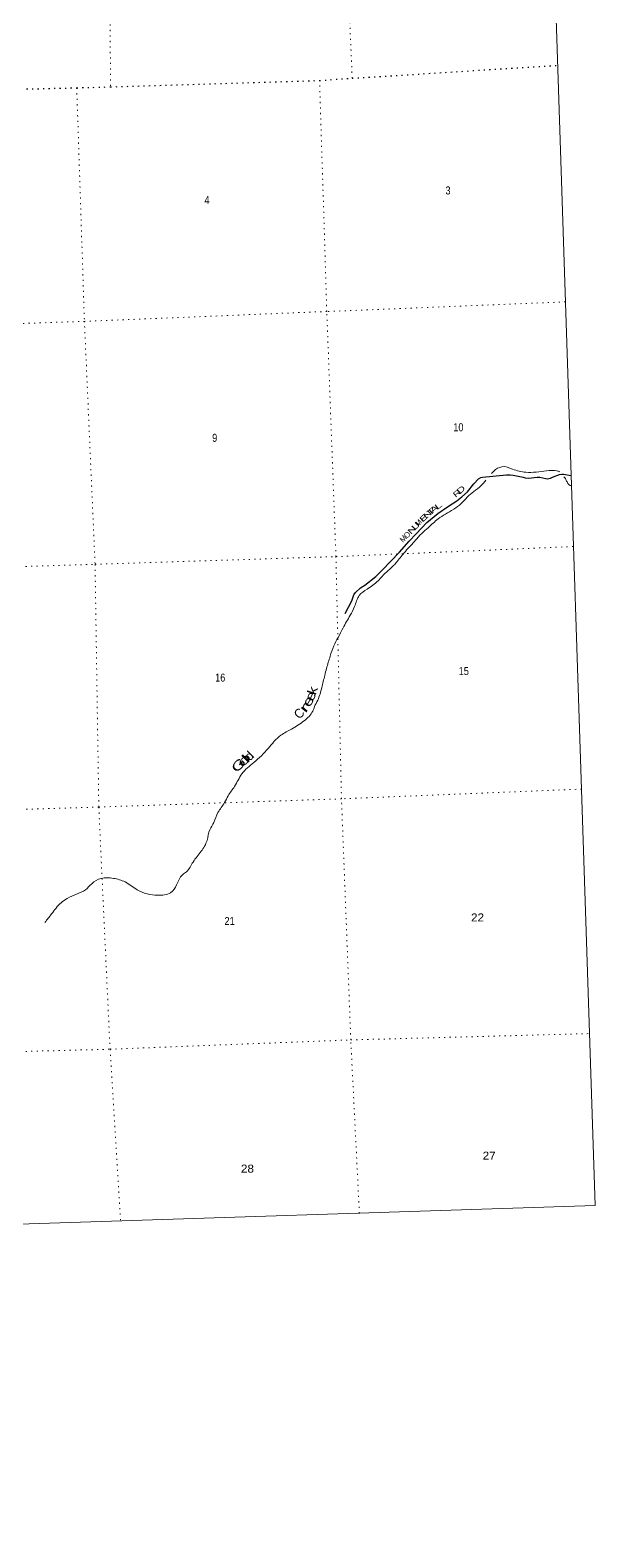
# Model space of a CAD drawing. Header units: feet. Extents: x 485078 to 733631, y 372822 to 564222.
# Drawn here: x 721280 to 733631, y 372822 to 405261 of the extents above; entities that cross this region are included whole.
import ezdxf
from ezdxf.enums import TextEntityAlignment as Align

# ---------------------------------------------------------------- set-up
doc = ezdxf.new("R2010")
doc.units = ezdxf.units.FT
doc.header["$LTSCALE"] = 80
doc.linetypes.add('DOTTED', pattern=[1.5, 0.3, -1.2])
for name, color, linetype, lineweight in [('29', 7, 'Continuous', 25), ('30', 7, 'Continuous', 25), ('39', 7, 'Continuous', 13), ('4', 7, 'Continuous', 13), ('41', 7, 'Continuous', 13), ('6', 7, 'DOTTED', 25), ('7', 7, 'DOTTED', 13)]:
    doc.layers.add(name, color=color, linetype=linetype, lineweight=lineweight)

msp = doc.modelspace()

# ---------------------------------------------------------------- linework, layer by layer
at = {"layer": '29'}
msp.add_lwpolyline([(728167.45, 392493.2), (728311.43, 392771.97), (728360.89, 392903.23), (728395.3, 392954.87), (728507.11, 393058.15), (728595.26, 393116.24), (728836.08, 393305.58), (728973.7, 393443.29), (729352.13, 393839.19), (729567.16, 394080.17), (729721.97, 394235.09), (729954.2, 394484.68), (730195.02, 394682.64), (730401.44, 394828.95), (730607.86, 394958.05), (730719.69, 395044.12), (730840.09, 395156), (730977.7, 395328.13), (731080.91, 395440.02), (731128.23, 395470.15), (731166.92, 395474.44), (731691.57, 395526.08), (731772.23, 395525.03), (731837.79, 395517.48), (732052.81, 395474.44), (732102.29, 395463.7), (732170.02, 395458.33), (732363.54, 395473.39), (732422.65, 395474.44), (732551.66, 395448.62), (732580.71, 395443.27), (732614.04, 395446.49), (732649.52, 395454.03), (732697.87, 395474.44), (732852.69, 395534.69), (732903.25, 395544.4), (732938.7, 395543.29), (733103.99, 395514.86)], dxfattribs=at)
at = {"layer": '39'}
for points in [[(732860.12, 395596.16), (732793.74, 395612.54), (732337.78, 395588.18), (732115.03, 395584.7), (731821.2, 395651.68), (731640.06, 395706.61), (731455.36, 395644.14), (731367.8, 395555.8)], [(733111.11, 395293.14), (733100.62, 395292.3), (733083.66, 395294.68), (733060.07, 395311.02), (733039.2, 395330.08), (733022.86, 395354.58), (733005.62, 395392.69), (732990.19, 395428.99), (732941.09, 395487.1)], [(731240.54, 395410.27), (731180.79, 395339.11), (731018.16, 395190.12), (730872.94, 395077.89), (730704.84, 394900.47), (730357.93, 394668.79), (730202.39, 394566.47), (729980.07, 394371.74), (729835.23, 394241.32), (729681.16, 394070.25), (729455.91, 393822.87), (729284.55, 393608.97), (729217.38, 393534.76), (729068.55, 393402.24), (728886.56, 393212.39), (728647.85, 393027.44), (728476.87, 392890.41), (728374.88, 392647.6), (728277.83, 392457.48), (728121.99, 392179.16), (728015.14, 391974.68), (727920.06, 391786.62), (727841.94, 391562.5), (727762.69, 391295.88), (727723.48, 391143.37), (727658.43, 390875.02), (727569.25, 390600.1), (727501.44, 390461.15), (727461.15, 390359.18), (727271.47, 390150.97), (727000.33, 389969.4), (726764.59, 389835.08), (726491.61, 389550.31), (726172.75, 389236.27), (725915.07, 388992.27), (725753.18, 388713.83), (725613.94, 388510.7), (725536.24, 388361.44), (725391.19, 388146.05), (725298.79, 387927.71), (725213.22, 387768.17), (725153.45, 387536.34), (725025.1, 387297.02), (724848.1, 387062.78), (724700.99, 386849.37), (724615.42, 386784.9), (724488.74, 386561.81), (724354.87, 386391.15), (724075, 386334.82), (723845.83, 386366.5), (723629.6, 386455.1), (723363.04, 386627.61), (723106.6, 386705.26), (722839.67, 386705.83), (722633.9, 386588.31), (722499.26, 386454.05), (722301.1, 386358.94), (722096.83, 386265.73), (721967.39, 386172.04), (721758.23, 385929.04), (721612.59, 385741.96)]]:
    msp.add_spline(points, degree=3, dxfattribs=at)
at = {"layer": '4'}
msp.add_lwpolyline([(727552.54, 563611.91), (733631.22, 379550.22), (703073.68, 378562.1), (672514.8, 377616.02), (641954.65, 376711.97), (611393.28, 375849.96), (580830.76, 375029.99), (550267.15, 374252.07), (519702.48, 373516.18), (489136.84, 372822.34), (485083.98, 556942.67), (515396.36, 557630.76), (545707.77, 558360.55), (576018.15, 559132.03), (606327.43, 559945.21), (636635.58, 560800.08), (666942.51, 561696.64), (697248.19, 562634.88)], close=True, dxfattribs=at)
msp.add_lwpolyline([(727552.54, 563611.91), (733631.22, 379550.22), (703073.68, 378562.1), (672514.8, 377616.02), (641954.65, 376711.97), (611393.28, 375849.96), (580830.76, 375029.99), (550267.15, 374252.07), (519702.48, 373516.18), (489136.84, 372822.34), (485083.98, 556942.67), (515396.36, 557630.76), (545707.77, 558360.55), (576018.15, 559132.03), (606327.43, 559945.21), (636635.58, 560800.08), (666942.51, 561696.64), (697248.19, 562634.88)], close=True, dxfattribs=at)
at = {"layer": '6'}
msp.add_lwpolyline([(704999.74, 403440.94), (707568.01, 403526.28), (712776.77, 403724.65), (716929.89, 403832.49), (717974.09, 403890.42), (722307.36, 403989.83), (723044.97, 404011.1), (727609.96, 404149.68), (728322.67, 404200.77), (732807.93, 404479.99)], dxfattribs=at)
at = {"layer": '7'}
for points in [[(728322.67, 404200.77), (728094.6, 409491.77), (727681.42, 415023.72), (727643.47, 416866.19)], [(722732.59, 415565.62), (722819.54, 414678.77), (723010.33, 409334.41), (723044.97, 404011.1)], [(722307.36, 403989.83), (722474.74, 398889.75), (722707.42, 393572.55), (722788.34, 388263.18), (723034.59, 382969.68), (723262.35, 379210.21)], [(728479.56, 379380.68), (728291.77, 383173.09), (728088.39, 388444.37), (727967.4, 393739.6), (727768.22, 399097.95), (727609.96, 404149.68)], [(732978.66, 399309.81), (727769.63, 399099.14), (722479.47, 398883.97), (717873.15, 398726.54)], [(713033.88, 393278.12), (717471.61, 393410.03), (722707.42, 393572.55), (727967.4, 393739.6), (733155.32, 393960.77)], [(733330.45, 388657.51), (728088.39, 388444.37), (722788.24, 388264.35), (717558.46, 388103.98), (713201.4, 387981.83)], [(713335.51, 382640.34), (717713.38, 382829.68), (723034.59, 382969.68), (728291.77, 383173.09), (733507.02, 383310.9)]]:
    msp.add_lwpolyline(points, dxfattribs=at)

# ---------------------------------------------------------------- texts
at = {"layer": '30'}
for s, rotation, width, p in [('R', 37.584, 1.45, (730645.29, 395075.19)), ('D', 42.899, 1.6, (730737.83, 395159.01)), ('T', 39.421, 1.85, (730078.24, 394678.11)), ('A', 37.329, 1.6, (730146.54, 394733.06)), ('L', 37.329, 1.75, (730239.98, 394803.5)), ('U', 47.063, 1.6, (729752.66, 394370.84)), ('E', 44.063, 1.8, (729927.3, 394546.88)), ('N', 42.421, 1.6, (730004.81, 394616.51)), ('N', 46.02, 1.65, (729670.98, 394284.68))]:
    msp.add_text(s, height=120, rotation=rotation, dxfattribs=dict(at, width=width)).set_placement(p, align=Align.CENTER)
for s, rotation, p in [('M', 47.063, (729813.8, 394436.55)), ('M', 48.257, (729482.12, 394090)), ('O', 45.02, (729564.44, 394174.32))]:
    msp.add_text(s, height=120, rotation=rotation, dxfattribs=at).set_placement(p, align=Align.CENTER)
at = {"layer": '41'}
for s, rotation, width, p in [('k', 71.517, 1.3, (727522.79, 390697.09)), ('e', 58.401, 1.55, (727385.91, 390427.55)), ('e', 65.476, 1.3, (727463.2, 390560.29)), ('r', 50.948, 2, (727298.46, 390304.13)), ('G', 48.655, 1.55, (725808.66, 388998.12)), ('o', 43.949, 2, (725920.18, 389119)), ('l', 44.815, 1.85, (726029.49, 389211.11))]:
    msp.add_text(s, height=200, rotation=rotation, dxfattribs=dict(at, width=width)).set_placement(p)
for s, rotation, p in [('C', 43.441, (727162.33, 390172.68)), ('d', 44.069, (726089.91, 389261.74))]:
    msp.add_text(s, height=200, rotation=rotation, dxfattribs=at).set_placement(p)
at = {"layer": '7'}
for s, width, p in [('4', 0.85, (725094.81, 401447.16)), ('3', 0.85, (730359.73, 401658.3)), ('9', 0.85, (725265.07, 396249.9)), ('10', 0.85, (730530.48, 396480.77)), ('15', 0.85, (730648.5, 391150.72)), ('16', 0.85, (725329.96, 391007.03)), ('21', 0.85, (725534.08, 385686.15)), ('22', 1.1, (730916.09, 385762.55)), ('27', 1.1, (731170.7, 380555.03)), ('28', 1.1, (725891.42, 380271.85))]:
    msp.add_text(s, height=175, dxfattribs=dict(at, width=width)).set_placement(p)

doc.saveas('drawing.dxf')
